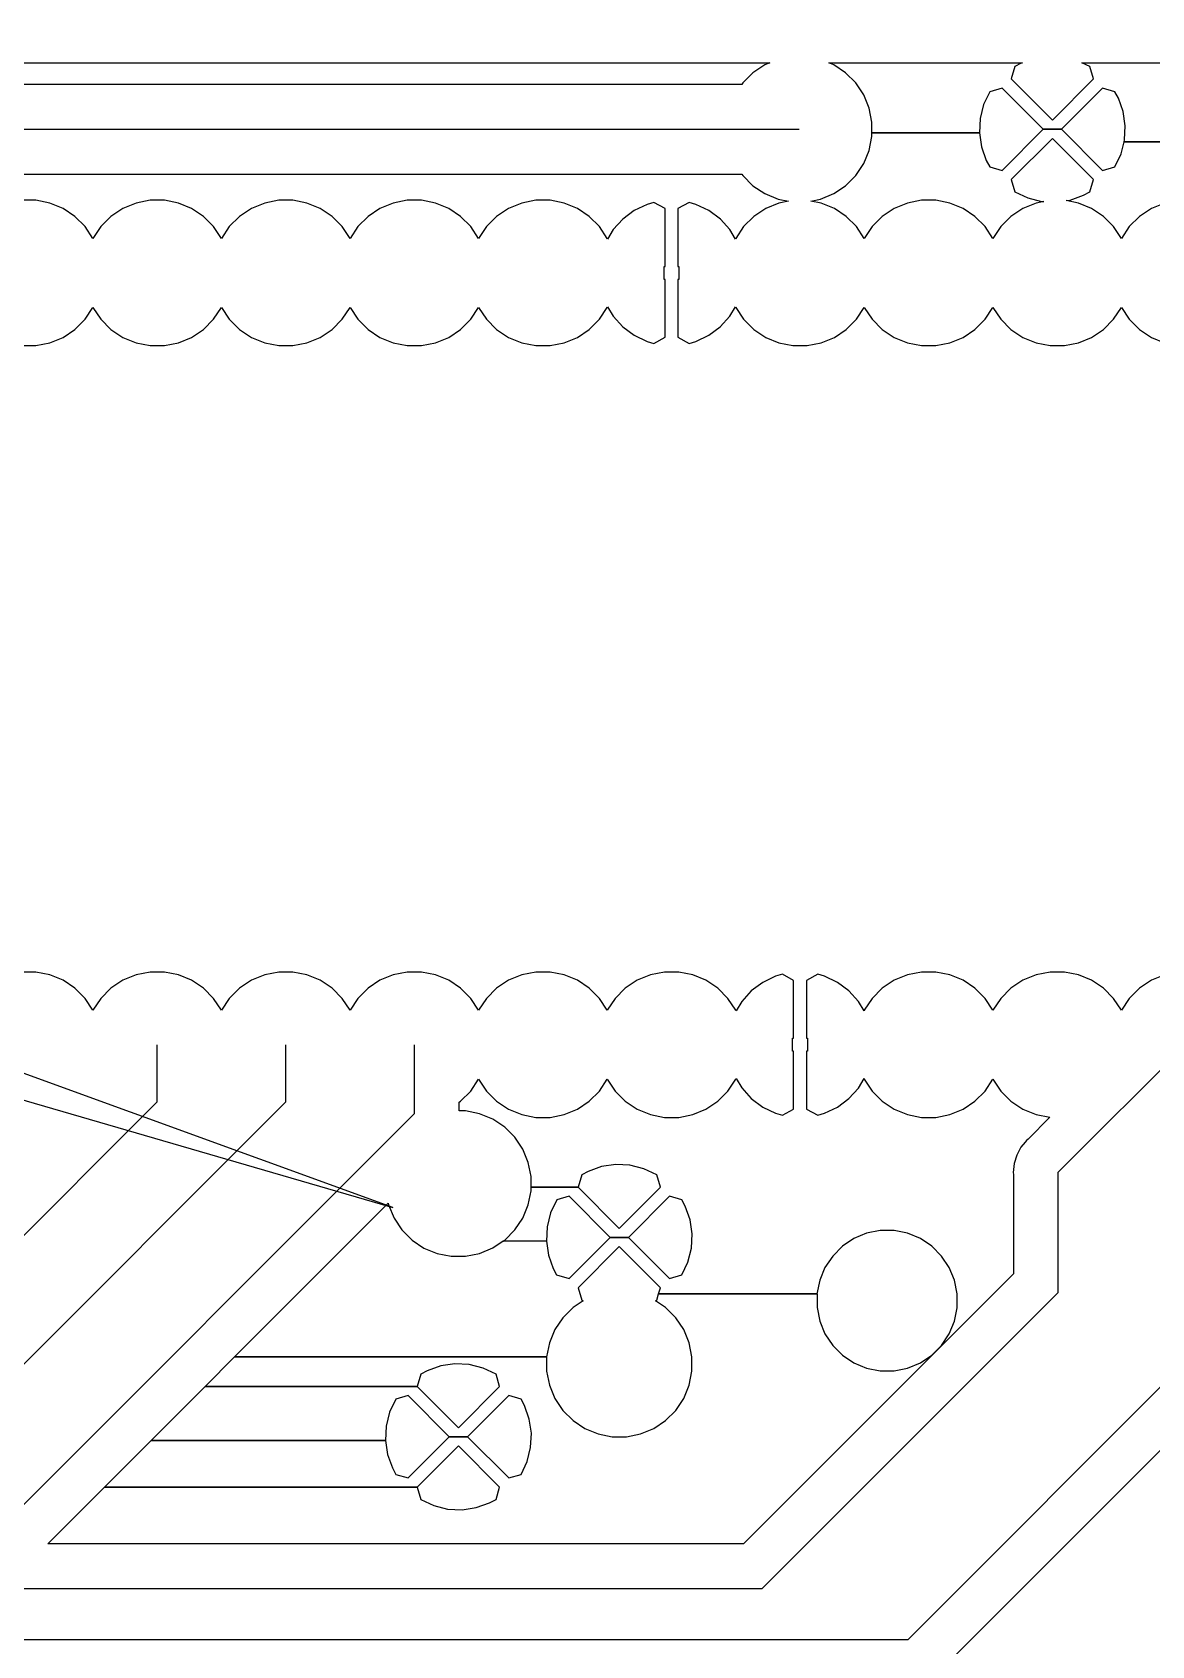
# Model space of a CAD drawing. Extents: x -29462 to 42578, y -23213 to 32194.
# Drawn here: x 37009 to 39466, y -11919 to -8379 of the extents above; entities that cross this region are included whole.
import ezdxf

# ---------------------------------------------------------------- set-up
doc = ezdxf.new("R2010")
doc.units = 0

msp = doc.modelspace()

# ---------------------------------------------------------------- linework, layer by layer
at = {"layer": 'Layer 1'}
for p, q in [((37800.37, -10958.046), (10446.6, -1018.15)), ((8902.19, -2562.65), (37800.37, -10958.046)), ((4253.88, -8446.25), (38628, -8446.25)), ((38617, -8450.73), (38591.0356, -8468.1713)), ((38628, -8446.25), (38617, -8450.73)), ((38768.28012, -8450.7313), (38757.27342, -8446.24397)), ((38757.27342, -8446.24397), (39182.3, -8446.25)), ((38794.24452, -8468.1726), (38768.28012, -8450.7313)), ((39165.9311, -8454.631993), (39157.74666, -8481.725293)), ((39179.76, -8447.181333), (39165.9311, -8454.631993)), ((39182.3, -8446.25), (39179.76, -8447.181333)), ((39312.96872, -8446.250003), (42280.8, -8446.25)), ((39330.46652, -8454.631993), (39312.96872, -8446.250003)), ((39338.65096, -8481.725293), (39330.46652, -8454.631993)), ((38566.48232, -8493.6842), (35580.3, -8493.69)), ((38568.7401, -8490.3822), (38566.48232, -8493.6842)), ((38591.0356, -8468.1713), (38568.7401, -8490.3822)), ((38816.54002, -8490.3835), (38794.24452, -8468.1726)), ((38834.03782, -8516.489), (38816.54002, -8490.3835)), ((39157.74666, -8481.725293), (39248.33996, -8572.064593)), ((39248.33996, -8572.064593), (39338.65096, -8481.725293)), ((38845.89112, -8545.5014), (38834.03782, -8516.489)), ((39110.8957, -8509.63936), (39097.349, -8538.03086)), ((39137.989, -8501.6807), (39110.8957, -8509.63936)), ((39228.3, -8592.02), (39137.989, -8501.6807)), ((39358.36896, -8501.67255), (39268.05796, -8592.01185)), ((39385.46226, -8509.63121), (39358.36896, -8501.67255)), ((39393.08225, -8523.54471), (39385.46226, -8509.63121)), ((39403.52445, -8553.12161), (39393.08225, -8523.54471)), ((38852.1, -8576.32), (38845.89112, -8545.5014)), ((39097.349, -8538.03086), (39089.72901, -8568.48266)), ((39408.32222, -8584.19421), (39403.52445, -8553.12161)), ((35575.2, -8591.82), (38692.6, -8591.82)), ((38852.06238, -8607.73028), (38852.1, -8599.86)), ((38852.1, -8599.86), (38852.1, -8576.32)), ((38852.1, -8599.86), (39088, -8599.86)), ((39088.03568, -8599.86576), (38852.1, -8599.86)), ((39088, -8599.86), (39092.79777, -8630.9326)), ((39089.72901, -8568.48266), (39088.03568, -8599.86576)), ((39137.95326, -8682.35344), (39228.26426, -8592.01414)), ((39228.26426, -8592.01414), (39268.1, -8592.02)), ((39268.05796, -8592.01185), (39228.3, -8592.02)), ((39268.1, -8592.02), (39358.411, -8682.3593)), ((39406.62889, -8615.54911), (39408.32222, -8584.19421)), ((38845.8535, -8638.52068), (38852.06238, -8607.73028)), ((39092.79777, -8630.9326), (39103.23997, -8660.5095)), ((39248.3582, -8611.96366), (39157.7649, -8702.33116)), ((39338.6692, -8702.33116), (39248.3582, -8611.96366)), ((39399.051, -8646.03736), (39405.54211, -8619.98826)), ((39405.5, -8619.98), (39406.62889, -8615.54911)), ((41732.2007, -8619.97993), (39405.5, -8619.98)), ((39405.54211, -8619.98826), (41732.2, -8619.98)), ((38816.5024, -8693.66688), (38834.0002, -8667.53308)), ((38834.0002, -8667.53308), (38845.8535, -8638.52068)), ((39103.23997, -8660.5095), (39110.85996, -8674.423)), ((39385.5043, -8674.42886), (39399.051, -8646.03736)), ((35616.144, -8690.367), (38566.5, -8690.37)), ((38566.5, -8690.37), (38568.75778, -8693.672)), ((38568.75778, -8693.672), (38591.05328, -8715.8829)), ((38794.2069, -8715.87778), (38816.5024, -8693.66688)), ((39110.85996, -8674.423), (39137.95326, -8682.35344)), ((39157.7649, -8702.33116), (39165.94934, -8729.42446)), ((39330.48476, -8729.42446), (39338.6692, -8702.33116)), ((39358.411, -8682.3593), (39385.5043, -8674.42886)), ((38591.05328, -8715.8829), (38617.01768, -8733.3242)), ((38617.01768, -8733.3242), (38646.08658, -8745.3469)), ((38739.1736, -8745.34178), (38768.2425, -8733.31908)), ((38768.2425, -8733.31908), (38794.2069, -8715.87778)), ((39165.94934, -8729.42446), (39194.17154, -8742.85826)), ((39194.17154, -8742.85826), (39224.65154, -8750.50648)), ((39287.02256, -8747.43022), (39316.65586, -8736.87512)), ((39316.65586, -8736.87512), (39330.48476, -8729.42446)), ((37016.8048, -8747.91), (36985.5, -8747.91)), ((37047.567, -8754.03422), (37016.8048, -8747.91)), ((37076.6359, -8766.05692), (37047.567, -8754.03422)), ((37102.6003, -8783.49822), (37076.6359, -8766.05692)), ((37207.8689, -8766.05692), (37181.6223, -8783.49822)), ((37236.9378, -8754.03422), (37207.8689, -8766.05692)), ((37267.7, -8747.91), (37236.9378, -8754.03422)), ((37299.0048, -8747.91), (37267.7, -8747.91)), ((37329.767, -8754.03422), (37299.0048, -8747.91)), ((37358.8359, -8766.05692), (37329.767, -8754.03422)), ((37384.8003, -8783.49822), (37358.8359, -8766.05692)), ((37490.0689, -8766.05692), (37463.8223, -8783.49822)), ((37519.1378, -8754.03422), (37490.0689, -8766.05692)), ((37549.9, -8747.91), (37519.1378, -8754.03422)), ((37581.2048, -8747.91), (37549.9, -8747.91)), ((37611.967, -8754.03422), (37581.2048, -8747.91)), ((37641.0359, -8766.05692), (37611.967, -8754.03422)), ((37667.0003, -8783.49822), (37641.0359, -8766.05692)), ((37772.2689, -8766.05692), (37746.0223, -8783.49822)), ((37801.3378, -8754.03422), (37772.2689, -8766.05692)), ((37832.1, -8747.91), (37801.3378, -8754.03422)), ((37863.5048, -8747.91), (37832.1, -8747.91)), ((37894.267, -8754.03422), (37863.5048, -8747.91)), ((37923.3359, -8766.05692), (37894.267, -8754.03422)), ((37949.3003, -8783.49822), (37923.3359, -8766.05692)), ((38054.5689, -8766.05692), (38028.3223, -8783.49822)), ((38083.6378, -8754.03422), (38054.5689, -8766.05692)), ((38114.4, -8747.91), (38083.6378, -8754.03422)), ((38145.693456, -8747.9155), (38114.4, -8747.91)), ((38176.455656, -8754.03972), (38145.693456, -8747.9155)), ((38205.524556, -8766.06242), (38176.455656, -8754.03972)), ((38231.488956, -8783.50372), (38205.524556, -8766.06242)), ((38330.2667, -8770.57795), (38305.1489, -8789.17635)), ((38358.4889, -8757.22885), (38330.2667, -8770.57795)), ((38373.4467, -8752.7133), (38358.4889, -8757.22885)), ((38398, -8766.26), (38373.4467, -8752.7133)), ((38398, -8893.26), (38398, -8766.26)), ((38426.235836, -8766.25962), (38426.2, -8893.26)), ((38451.071336, -8752.71292), (38426.235836, -8766.25962)), ((38465.746836, -8757.22847), (38451.071336, -8752.71292)), ((38494.251236, -8770.57757), (38465.746836, -8757.22847)), ((38519.369036, -8789.17597), (38494.251236, -8770.57757)), ((38618.99328, -8766.06204), (38592.74668, -8783.50334)), ((38648.06218, -8754.03934), (38618.99328, -8766.06204)), ((38646.08658, -8745.3469), (38668.94658, -8749.86245)), ((38668.94658, -8749.86245), (38648.06218, -8754.03934)), ((38718.007, -8749.51867), (38739.1736, -8745.34178)), ((38740.867, -8754.03422), (38718.007, -8749.51867)), ((38769.9359, -8766.05692), (38740.867, -8754.03422)), ((38795.9003, -8783.49822), (38769.9359, -8766.05692)), ((38901.1689, -8766.05692), (38874.9223, -8783.49822)), ((38930.2378, -8754.03422), (38901.1689, -8766.05692)), ((38961, -8747.91), (38930.2378, -8754.03422)), ((38992.38299, -8747.910035), (38961, -8747.91)), ((39023.14519, -8754.034255), (38992.38299, -8747.910035)), ((39052.21409, -8766.056955), (39023.14519, -8754.034255)), ((39078.17849, -8783.498255), (39052.21409, -8766.056955)), ((39183.44709, -8766.056955), (39157.20049, -8783.498255)), ((39212.51599, -8754.034255), (39183.44709, -8766.056955)), ((39229.16709, -8750.704035), (39212.51599, -8754.034255)), ((39224.65154, -8750.50648), (39229.16709, -8750.704035)), ((39278.5559, -8748.70022), (39287.02256, -8747.43022)), ((39305.367, -8754.03422), (39278.5559, -8748.70022)), ((39334.4359, -8766.05692), (39305.367, -8754.03422)), ((39360.4003, -8783.49822), (39334.4359, -8766.05692)), ((39465.6689, -8766.05692), (39439.4223, -8783.49822)), ((39494.7378, -8754.03422), (39465.6689, -8766.05692)), ((37124.8958, -8805.70912), (37102.6003, -8783.49822)), ((37142.1113, -8831.56062), (37124.8958, -8805.70912)), ((37159.3268, -8805.70912), (37142.1113, -8831.56062)), ((37181.6223, -8783.49822), (37159.3268, -8805.70912)), ((37407.0958, -8805.70912), (37384.8003, -8783.49822)), ((37424.3113, -8831.56062), (37407.0958, -8805.70912)), ((37441.5268, -8805.70912), (37424.3113, -8831.56062)), ((37463.8223, -8783.49822), (37441.5268, -8805.70912)), ((37689.2958, -8805.70912), (37667.0003, -8783.49822)), ((37706.5113, -8831.56062), (37689.2958, -8805.70912)), ((37723.7268, -8805.70912), (37706.5113, -8831.56062)), ((37746.0223, -8783.49822), (37723.7268, -8805.70912)), ((37971.5958, -8805.70912), (37949.3003, -8783.49822)), ((37988.8113, -8831.56062), (37971.5958, -8805.70912)), ((38006.0268, -8805.70912), (37988.8113, -8831.56062)), ((38028.3223, -8783.49822), (38006.0268, -8805.70912)), ((38253.784456, -8805.71462), (38231.488956, -8783.50372)), ((38271.282256, -8831.82012), (38253.784456, -8805.71462)), ((38284.2645, -8812.34675), (38271.8467, -8833.00545)), ((38305.1489, -8789.17635), (38284.2645, -8812.34675)), ((38540.253436, -8812.34637), (38519.369036, -8789.17597)), ((38552.671236, -8833.00507), (38540.253436, -8812.34637)), ((38570.45118, -8805.71424), (38553.23568, -8831.81974)), ((38592.74668, -8783.50334), (38570.45118, -8805.71424)), ((38818.1958, -8805.70912), (38795.9003, -8783.49822)), ((38835.4113, -8831.56062), (38818.1958, -8805.70912)), ((38852.6268, -8805.70912), (38835.4113, -8831.56062)), ((38874.9223, -8783.49822), (38852.6268, -8805.70912)), ((39100.47399, -8805.709155), (39078.17849, -8783.498255)), ((39117.68949, -8831.560655), (39100.47399, -8805.709155)), ((39134.90499, -8805.709155), (39117.68949, -8831.560655)), ((39157.20049, -8783.498255), (39134.90499, -8805.709155)), ((39382.6958, -8805.70912), (39360.4003, -8783.49822)), ((39399.9113, -8831.56062), (39382.6958, -8805.70912)), ((39417.1268, -8805.70912), (39399.9113, -8831.56062)), ((39439.4223, -8783.49822), (39417.1268, -8805.70912)), ((38271.8467, -8833.00545), (38271.282256, -8831.82012)), ((38553.23568, -8831.81974), (38552.671236, -8833.00507)), ((38395.7, -8921.48), (38395.7, -8893.26)), ((38395.7, -8893.26), (38398, -8893.26)), ((38426.2, -8893.26), (38428.5, -8893.26)), ((38428.5, -8893.26), (38428.5, -8921.48)), ((38398, -8921.48), (38395.7, -8921.48)), ((38398.006544, -9048.4555), (38398, -8921.48)), ((38428.5, -8921.48), (38426.2, -8921.48)), ((38426.2, -8921.48), (38426.2, -9048.45)), ((37124.891, -9009.00088), (37142.1065, -8983.17758)), ((37142.1065, -8983.17758), (37159.322, -9009.00088)), ((37407.091, -9009.00088), (37424.3065, -8983.17758)), ((37424.3065, -8983.17758), (37441.522, -9009.00088)), ((37689.291, -9009.00088), (37706.5065, -8983.17758)), ((37706.5065, -8983.17758), (37723.722, -9009.00088)), ((37971.591, -9009.00088), (37988.8065, -8983.17758)), ((37988.8065, -8983.17758), (38006.022, -9009.00088)), ((38253.791, -9009.00088), (38271.2888, -8982.89538)), ((38271.2888, -8982.89538), (38271.853244, -8981.71005)), ((38271.853244, -8981.71005), (38284.271044, -9002.36875)), ((38540.2176, -9002.36325), (38552.6354, -8981.70455)), ((38552.6354, -8981.70455), (38553.199844, -8982.88988)), ((38553.199844, -8982.88988), (38570.415344, -9008.99538)), ((38818.191, -9009.00088), (38835.4065, -8983.17758)), ((38835.4065, -8983.17758), (38852.622, -9009.00088)), ((39100.491, -9009.00088), (39117.7065, -8983.17758)), ((39117.7065, -8983.17758), (39134.922, -9009.00088)), ((39382.691, -9009.00088), (39399.9065, -8983.17758)), ((39399.9065, -8983.17758), (39417.122, -9009.00088)), ((37102.5955, -9031.21178), (37124.891, -9009.00088)), ((37159.322, -9009.00088), (37181.6175, -9031.21178)), ((37384.7955, -9031.21178), (37407.091, -9009.00088)), ((37441.522, -9009.00088), (37463.8175, -9031.21178)), ((37666.9955, -9031.21178), (37689.291, -9009.00088)), ((37723.722, -9009.00088), (37746.0175, -9031.21178)), ((37949.2955, -9031.21178), (37971.591, -9009.00088)), ((38006.022, -9009.00088), (38028.3175, -9031.21178)), ((38231.4955, -9031.21178), (38253.791, -9009.00088)), ((38284.271044, -9002.36875), (38305.155444, -9025.53915)), ((38305.155444, -9025.53915), (38330.273244, -9044.13755)), ((38494.2154, -9044.13205), (38519.3332, -9025.53365)), ((38519.3332, -9025.53365), (38540.2176, -9002.36325)), ((38570.415344, -9008.99538), (38592.710844, -9031.20628)), ((38795.8955, -9031.21178), (38818.191, -9009.00088)), ((38852.622, -9009.00088), (38874.9175, -9031.21178)), ((39078.1955, -9031.21178), (39100.491, -9009.00088)), ((39134.922, -9009.00088), (39157.2175, -9031.21178)), ((39360.3955, -9031.21178), (39382.691, -9009.00088)), ((39417.122, -9009.00088), (39439.4175, -9031.21178)), ((37016.8, -9066.8), (37047.5622, -9060.67578)), ((37047.5622, -9060.67578), (37076.6311, -9048.65308)), ((37076.6311, -9048.65308), (37102.5955, -9031.21178)), ((37181.6175, -9031.21178), (37207.8641, -9048.65308)), ((37207.8641, -9048.65308), (37236.933, -9060.67578)), ((37236.933, -9060.67578), (37267.6952, -9066.8)), ((37299, -9066.8), (37329.7622, -9060.67578)), ((37329.7622, -9060.67578), (37358.8311, -9048.65308)), ((37358.8311, -9048.65308), (37384.7955, -9031.21178)), ((37463.8175, -9031.21178), (37490.0641, -9048.65308)), ((37490.0641, -9048.65308), (37519.133, -9060.67578)), ((37519.133, -9060.67578), (37549.8952, -9066.8)), ((37581.2, -9066.8), (37611.9622, -9060.67578)), ((37611.9622, -9060.67578), (37641.0311, -9048.65308)), ((37641.0311, -9048.65308), (37666.9955, -9031.21178)), ((37746.0175, -9031.21178), (37772.2641, -9048.65308)), ((37772.2641, -9048.65308), (37801.333, -9060.67578)), ((37801.333, -9060.67578), (37832.0952, -9066.8)), ((37863.5, -9066.8), (37894.2622, -9060.67578)), ((37894.2622, -9060.67578), (37923.3311, -9048.65308)), ((37923.3311, -9048.65308), (37949.2955, -9031.21178)), ((38028.3175, -9031.21178), (38054.5641, -9048.65308)), ((38054.5641, -9048.65308), (38083.633, -9060.67578)), ((38083.633, -9060.67578), (38114.3952, -9066.8)), ((38145.7, -9066.8), (38176.4622, -9060.67578)), ((38176.4622, -9060.67578), (38205.5311, -9048.65308)), ((38205.5311, -9048.65308), (38231.4955, -9031.21178)), ((38330.273244, -9044.13755), (38358.495444, -9057.48665)), ((38358.495444, -9057.48665), (38373.453244, -9062.0022)), ((38373.453244, -9062.0022), (38398.006544, -9048.4555)), ((38426.2, -9048.45), (38451.0355, -9061.9967)), ((38451.0355, -9061.9967), (38465.711, -9057.48115)), ((38465.711, -9057.48115), (38494.2154, -9044.13205)), ((38592.710844, -9031.20628), (38618.957444, -9048.64758)), ((38618.957444, -9048.64758), (38648.026344, -9060.67028)), ((38648.026344, -9060.67028), (38678.788544, -9066.7945)), ((38710.1, -9066.8), (38740.8622, -9060.67578)), ((38740.8622, -9060.67578), (38769.9311, -9048.65308)), ((38769.9311, -9048.65308), (38795.8955, -9031.21178)), ((38874.9175, -9031.21178), (38901.1641, -9048.65308)), ((38901.1641, -9048.65308), (38930.233, -9060.67578)), ((38930.233, -9060.67578), (38960.9952, -9066.8)), ((38992.4, -9066.8), (39023.1622, -9060.67578)), ((39023.1622, -9060.67578), (39052.2311, -9048.65308)), ((39052.2311, -9048.65308), (39078.1955, -9031.21178)), ((39157.2175, -9031.21178), (39183.4641, -9048.65308)), ((39183.4641, -9048.65308), (39212.533, -9060.67578)), ((39212.533, -9060.67578), (39243.2952, -9066.8)), ((39274.6, -9066.8), (39305.3622, -9060.67578)), ((39305.3622, -9060.67578), (39334.4311, -9048.65308)), ((39334.4311, -9048.65308), (39360.3955, -9031.21178)), ((39439.4175, -9031.21178), (39465.6641, -9048.65308)), ((39465.6641, -9048.65308), (39494.733, -9060.67578)), ((36985.48111, -9066.831999), (37016.8, -9066.8)), ((37267.6952, -9066.8), (37299, -9066.8)), ((37549.8952, -9066.8), (37581.2, -9066.8)), ((37832.0952, -9066.8), (37863.5, -9066.8)), ((38114.3952, -9066.8), (38145.7, -9066.8)), ((38678.788544, -9066.7945), (38710.1, -9066.8)), ((38960.9952, -9066.8), (38992.4, -9066.8)), ((39243.2952, -9066.8), (39274.6, -9066.8)), ((37016.8048, -10441.2), (36985.5, -10441.2)), ((37047.567, -10447.32422), (37016.8048, -10441.2)), ((37267.7, -10441.2), (37236.9378, -10447.32422)), ((37299.0048, -10441.2), (37267.7, -10441.2)), ((37329.767, -10447.32422), (37299.0048, -10441.2)), ((37549.9, -10441.2), (37519.1378, -10447.32422)), ((37581.2048, -10441.2), (37549.9, -10441.2)), ((37611.967, -10447.32422), (37581.2048, -10441.2)), ((37832.1, -10441.2), (37801.3378, -10447.32422)), ((37863.5048, -10441.2), (37832.1, -10441.2)), ((37894.267, -10447.32422), (37863.5048, -10441.2)), ((38114.4, -10441.2), (38083.6378, -10447.32422)), ((38145.7048, -10441.2), (38114.4, -10441.2)), ((38176.467, -10447.32422), (38145.7048, -10441.2)), ((38396.6, -10441.2), (38365.8378, -10447.32422)), ((38427.893456, -10441.2555), (38396.6, -10441.2)), ((38458.655656, -10447.37972), (38427.893456, -10441.2555)), ((38961, -10441.2), (38930.2378, -10447.32422)), ((38992.4048, -10441.2), (38961, -10441.2)), ((39023.167, -10447.32422), (38992.4048, -10441.2)), ((39243.3, -10441.2), (39212.5378, -10447.32422)), ((39274.6048, -10441.2), (39243.3, -10441.2)), ((39305.367, -10447.32422), (39274.6048, -10441.2)), ((37076.6359, -10459.34692), (37047.567, -10447.32422)), ((37102.6003, -10476.78822), (37076.6359, -10459.34692)), ((37124.8958, -10498.99912), (37102.6003, -10476.78822)), ((37181.6223, -10476.78822), (37159.3268, -10498.99912)), ((37207.8689, -10459.34692), (37181.6223, -10476.78822)), ((37236.9378, -10447.32422), (37207.8689, -10459.34692)), ((37358.8359, -10459.34692), (37329.767, -10447.32422)), ((37384.8003, -10476.78822), (37358.8359, -10459.34692)), ((37407.0958, -10498.99912), (37384.8003, -10476.78822)), ((37463.8223, -10476.78822), (37441.5268, -10498.99912)), ((37490.0689, -10459.34692), (37463.8223, -10476.78822)), ((37519.1378, -10447.32422), (37490.0689, -10459.34692)), ((37641.0359, -10459.34692), (37611.967, -10447.32422)), ((37667.0003, -10476.78822), (37641.0359, -10459.34692)), ((37689.2958, -10498.99912), (37667.0003, -10476.78822)), ((37746.0223, -10476.78822), (37723.7268, -10498.99912)), ((37772.2689, -10459.34692), (37746.0223, -10476.78822)), ((37801.3378, -10447.32422), (37772.2689, -10459.34692)), ((37923.3359, -10459.34692), (37894.267, -10447.32422)), ((37949.3003, -10476.78822), (37923.3359, -10459.34692)), ((37971.5958, -10498.99912), (37949.3003, -10476.78822)), ((38028.3223, -10476.78822), (38006.0268, -10498.99912)), ((38054.5689, -10459.34692), (38028.3223, -10476.78822)), ((38083.6378, -10447.32422), (38054.5689, -10459.34692)), ((38205.5359, -10459.34692), (38176.467, -10447.32422)), ((38231.5003, -10476.78822), (38205.5359, -10459.34692)), ((38253.7958, -10498.99912), (38231.5003, -10476.78822)), ((38310.5223, -10476.78822), (38288.2268, -10498.99912)), ((38336.7689, -10459.34692), (38310.5223, -10476.78822)), ((38365.8378, -10447.32422), (38336.7689, -10459.34692)), ((38487.724556, -10459.40242), (38458.655656, -10447.37972)), ((38513.688956, -10476.84372), (38487.724556, -10459.40242)), ((38535.984456, -10499.05462), (38513.688956, -10476.84372)), ((38612.4667, -10463.91795), (38587.3489, -10482.51635)), ((38640.6889, -10450.56885), (38612.4667, -10463.91795)), ((38655.6467, -10446.0533), (38640.6889, -10450.56885)), ((38680.2, -10459.6), (38655.6467, -10446.0533)), ((38680.2, -10586.6), (38680.2, -10459.6)), ((38708.411456, -10459.5445), (38708.4, -10586.6)), ((38733.246956, -10445.9978), (38708.411456, -10459.5445)), ((38747.922456, -10450.51335), (38733.246956, -10445.9978)), ((38776.426856, -10463.86245), (38747.922456, -10450.51335)), ((38801.544656, -10482.46085), (38776.426856, -10463.86245)), ((38874.9223, -10476.78822), (38852.6268, -10498.99912)), ((38901.1689, -10459.34692), (38874.9223, -10476.78822)), ((38930.2378, -10447.32422), (38901.1689, -10459.34692)), ((39052.2359, -10459.34692), (39023.167, -10447.32422)), ((39078.2003, -10476.78822), (39052.2359, -10459.34692)), ((39100.4958, -10498.99912), (39078.2003, -10476.78822)), ((39157.2223, -10476.78822), (39134.9268, -10498.99912)), ((39183.4689, -10459.34692), (39157.2223, -10476.78822)), ((39212.5378, -10447.32422), (39183.4689, -10459.34692)), ((39334.4359, -10459.34692), (39305.367, -10447.32422)), ((39360.4003, -10476.78822), (39334.4359, -10459.34692)), ((39382.6958, -10498.99912), (39360.4003, -10476.78822)), ((39439.4223, -10476.78822), (39417.1268, -10498.99912)), ((39465.6689, -10459.34692), (39439.4223, -10476.78822)), ((39494.7378, -10447.32422), (39465.6689, -10459.34692)), ((37142.1113, -10524.85062), (37124.8958, -10498.99912)), ((37159.3268, -10498.99912), (37142.1113, -10524.85062)), ((37424.3113, -10524.85062), (37407.0958, -10498.99912)), ((37441.5268, -10498.99912), (37424.3113, -10524.85062)), ((37706.5113, -10524.85062), (37689.2958, -10498.99912)), ((37723.7268, -10498.99912), (37706.5113, -10524.85062)), ((37988.8113, -10524.85062), (37971.5958, -10498.99912)), ((38006.0268, -10498.99912), (37988.8113, -10524.85062)), ((38271.0113, -10524.85062), (38253.7958, -10498.99912)), ((38288.2268, -10498.99912), (38271.0113, -10524.85062)), ((38553.482256, -10525.16012), (38535.984456, -10499.05462)), ((38566.4645, -10505.68675), (38554.0467, -10526.34545)), ((38587.3489, -10482.51635), (38566.4645, -10505.68675)), ((38822.429056, -10505.63125), (38801.544656, -10482.46085)), ((38834.846856, -10526.28995), (38822.429056, -10505.63125)), ((38852.6268, -10498.99912), (38835.4113, -10525.10462)), ((39117.7113, -10524.85062), (39100.4958, -10498.99912)), ((39134.9268, -10498.99912), (39117.7113, -10524.85062)), ((39399.9113, -10524.85062), (39382.6958, -10498.99912)), ((39417.1268, -10498.99912), (39399.9113, -10524.85062)), ((38554.0467, -10526.34545), (38553.482256, -10525.16012)), ((38835.4113, -10525.10462), (38834.846856, -10526.28995)), ((37283.2, -10726.3), (37283.2, -10600.7)), ((37565.4, -10726.3), (37565.4, -10600.7)), ((37847.7, -10751.9), (37847.7, -10600.7)), ((38678, -10614.8), (38678, -10586.6)), ((38678, -10586.6), (38680.2, -10586.6)), ((38680.2, -10614.8), (38678, -10614.8)), ((38680.206544, -10741.7555), (38680.2, -10614.8)), ((38708.4, -10586.6), (38710.7, -10586.6)), ((38710.7, -10614.8), (38708.4, -10614.8)), ((38708.4, -10614.8), (38708.4, -10741.8)), ((38710.7, -10586.6), (38710.7, -10614.8)), ((39261, -10880.6), (39540.964, -10600.636)), ((37971.59994, -10702.28777), (37988.81544, -10676.46447)), ((37988.81544, -10676.46447), (38006.03094, -10702.28777)), ((38253.791, -10702.30088), (38271.0065, -10676.47758)), ((38271.0065, -10676.47758), (38288.222, -10702.30088)), ((38535.991, -10702.30088), (38553.4888, -10676.19538)), ((38553.4888, -10676.19538), (38554.053244, -10675.01005)), ((38554.053244, -10675.01005), (38566.471044, -10695.66875)), ((38822.4176, -10695.71325), (38834.8354, -10675.05455)), ((38834.8354, -10675.05455), (38835.399844, -10676.23988)), ((38835.399844, -10676.23988), (38852.615344, -10702.34538)), ((39100.491, -10702.30088), (39117.7065, -10676.47758)), ((39117.7065, -10676.47758), (39134.922, -10702.30088)), ((36548.6, -11460.9), (37283.224, -10726.276)), ((36719.6, -11571.8), (37565.419, -10726.263)), ((37946.2, -10726.7), (37949.30444, -10724.49867)), ((37946.2, -10746), (37946.2, -10726.7)), ((37949.30444, -10724.49867), (37971.59994, -10702.28777)), ((38006.03094, -10702.28777), (38028.32644, -10724.49867)), ((38028.32644, -10724.49867), (38054.57304, -10741.93997)), ((38205.5311, -10741.95308), (38231.4955, -10724.51178)), ((38231.4955, -10724.51178), (38253.791, -10702.30088)), ((38288.222, -10702.30088), (38310.5175, -10724.51178)), ((38310.5175, -10724.51178), (38336.7641, -10741.95308)), ((38487.7311, -10741.95308), (38513.6955, -10724.51178)), ((38513.6955, -10724.51178), (38535.991, -10702.30088)), ((38566.471044, -10695.66875), (38587.355444, -10718.83915)), ((38587.355444, -10718.83915), (38612.473244, -10737.43755)), ((38776.4154, -10737.48205), (38801.5332, -10718.88365)), ((38801.5332, -10718.88365), (38822.4176, -10695.71325)), ((38852.615344, -10702.34538), (38874.910844, -10724.55628)), ((38874.910844, -10724.55628), (38901.157444, -10741.99758)), ((39052.2311, -10741.95308), (39078.1955, -10724.51178)), ((39078.1955, -10724.51178), (39100.491, -10702.30088)), ((39134.922, -10702.30088), (39157.2175, -10724.51178)), ((39157.2175, -10724.51178), (39183.4641, -10741.95308)), ((36916.6, -11683), (37847.65, -10751.95)), ((37959.96702, -10745.96428), (37946.2, -10746)), ((37991.01142, -10752.0885), (37959.96702, -10745.96428)), ((38019.79802, -10764.1112), (37991.01142, -10752.0885)), ((38054.57304, -10741.93997), (38083.64194, -10753.96267)), ((38083.64194, -10753.96267), (38114.40414, -10760.08689)), ((38114.40414, -10760.08689), (38145.7, -10760.1)), ((38145.7, -10760.1), (38176.4622, -10753.97578)), ((38176.4622, -10753.97578), (38205.5311, -10741.95308)), ((38336.7641, -10741.95308), (38365.833, -10753.97578)), ((38365.833, -10753.97578), (38396.5952, -10760.1)), ((38396.5952, -10760.1), (38427.9, -10760.1)), ((38427.9, -10760.1), (38458.6622, -10753.97578)), ((38458.6622, -10753.97578), (38487.7311, -10741.95308)), ((38612.473244, -10737.43755), (38640.695444, -10750.78665)), ((38640.695444, -10750.78665), (38655.653244, -10755.3022)), ((38655.653244, -10755.3022), (38680.206544, -10741.7555)), ((38708.4, -10741.8), (38733.2355, -10755.3467)), ((38733.2355, -10755.3467), (38747.911, -10750.83115)), ((38747.911, -10750.83115), (38776.4154, -10737.48205)), ((38901.157444, -10741.99758), (38930.226344, -10754.02028)), ((38930.226344, -10754.02028), (38960.988544, -10760.1445)), ((38960.988544, -10760.1445), (38992.4, -10760.1)), ((38992.4, -10760.1), (39023.1622, -10753.97578)), ((39023.1622, -10753.97578), (39052.2311, -10741.95308)), ((39183.4641, -10741.95308), (39212.533, -10753.97578)), ((39242.7308, -10760.01533), (39195.0353, -10807.71083)), ((39212.533, -10753.97578), (39242.7308, -10760.01533)), ((38046.04462, -10781.5525), (38019.79802, -10764.1112)), ((38068.34012, -10803.7634), (38046.04462, -10781.5525)), ((38085.55562, -10829.8972), (38068.34012, -10803.7634)), ((38097.69112, -10858.9096), (38085.55562, -10829.8972)), ((39178.88667, -10825.8324), (39169.85557, -10842.9068)), ((39188.2, -10814.6), (39178.88667, -10825.8324)), ((39188.26197, -10814.5406), (39188.2, -10814.6)), ((39191.36641, -10810.78705), (39188.26197, -10814.5406)), ((39195.0353, -10807.71083), (39191.36641, -10810.78705)), ((38103.9, -10889.7), (38097.69112, -10858.9096)), ((38258.56438, -10868.1727), (38228.93108, -10878.756)), ((38289.60878, -10863.57248), (38258.56438, -10868.1727)), ((38320.93538, -10865.09648), (38289.60878, -10863.57248)), ((38351.41538, -10872.7447), (38320.93538, -10865.09648)), ((39164.21113, -10861.4488), (39162.23558, -10880.7246)), ((39169.85557, -10842.9068), (39164.21113, -10861.4488)), ((38103.9, -10913.3), (38103.9, -10889.7)), ((38215.10218, -10886.17844), (38207.19996, -10913.29994)), ((38228.93108, -10878.756), (38215.10218, -10886.17844)), ((38379.91978, -10886.1785), (38351.41538, -10872.7447)), ((38387.822, -10913.3), (38379.91978, -10886.1785)), ((39162.23558, -10880.7246), (39162.800024, -10885.5506)), ((39162.800024, -10885.5506), (39162.8, -11103.6)), ((39261, -11144.2), (39261, -10880.6)), ((38097.75094, -10951.92631), (38103.95982, -10921.10771)), ((38207.19996, -10913.29994), (38103.9, -10913.3)), ((38103.95982, -10921.10771), (38103.9, -10913.3)), ((38103.9, -10913.3), (38207.2, -10913.3)), ((38187.189, -10933.2607), (38160.0957, -10941.19114)), ((38277.5, -11023.6), (38187.189, -10933.2607)), ((38207.2, -10913.3), (38297.511, -11003.6393)), ((38297.511, -11003.6393), (38387.822, -10913.3)), ((38407.91101, -10933.2608), (38317.60001, -11023.6001)), ((38435.00431, -10941.19124), (38407.91101, -10933.2608)), ((37453.1, -11285.7), (37790.355, -10948.529)), ((37790.355, -10948.529), (37791.201666, -10951.97211)), ((37791.201666, -10951.97211), (37803.054966, -10980.98451)), ((38085.61544, -10980.93871), (38097.75094, -10951.92631)), ((38146.8313, -10969.58264), (38138.92908, -11000.06264)), ((38160.0957, -10941.19114), (38146.8313, -10969.58264)), ((38442.34208, -10955.10474), (38435.00431, -10941.19124)), ((38453.06648, -10984.68164), (38442.34208, -10955.10474)), ((37803.054966, -10980.98451), (37820.552766, -11007.09001)), ((37820.552766, -11007.09001), (37842.848266, -11029.30091)), ((38046.10444, -11029.25511), (38068.39994, -11007.04421)), ((38068.39994, -11007.04421), (38085.61544, -10980.93871)), ((38138.92908, -11000.06264), (38137.51797, -11031.41754)), ((38457.58203, -11015.75424), (38453.06648, -10984.68164)), ((38870.4, -11008.6), (38840.4845, -11014.52666)), ((38900.64674, -11008.55974), (38870.4, -11008.6)), ((38930.56224, -11014.4864), (38900.64674, -11008.55974)), ((37842.848266, -11029.30091), (37868.812666, -11046.74221)), ((38019.831, -11046.65308), (38042.9732, -11031.35668)), ((38042.9732, -11031.35668), (38137.5, -11031.4)), ((38043, -11031.4), (38046.10444, -11029.25511)), ((38137.51797, -11031.41754), (38043, -11031.4)), ((38137.5, -11031.4), (38142.01555, -11062.4726)), ((38187.17102, -11113.92166), (38277.48202, -11023.58236)), ((38297.54011, -11043.5269), (38207.22911, -11133.8662)), ((38277.48202, -11023.58236), (38317.6, -11023.6)), ((38317.60001, -11023.6001), (38277.5, -11023.6)), ((38387.85111, -11133.8662), (38297.54011, -11043.5269)), ((38317.6, -11023.6), (38407.911, -11113.9393)), ((38456.17092, -11047.13734), (38457.58203, -11015.75424)), ((38787.4267, -11042.97466), (38765.9778, -11064.39526)), ((38812.5445, -11026.12596), (38787.4267, -11042.97466)), ((38840.4845, -11014.52666), (38812.5445, -11026.12596)), ((38958.50224, -11026.0857), (38930.56224, -11014.4864)), ((38931.4, -11905.4), (39823.222, -11013.578)), ((38983.62004, -11042.9344), (38958.50224, -11026.0857)), ((39005.06894, -11064.355), (38983.62004, -11042.9344)), ((37868.812666, -11046.74221), (37897.881566, -11058.76491)), ((37897.881566, -11058.76491), (37928.643766, -11064.88913)), ((37928.643766, -11064.88913), (37960, -11064.8)), ((37960, -11064.8), (37991.0444, -11058.67578)), ((37991.0444, -11058.67578), (38019.831, -11046.65308)), ((38142.01555, -11062.4726), (38152.73995, -11092.0495)), ((38435.0043, -11105.98064), (38448.2687, -11077.58914)), ((38448.2687, -11077.58914), (38456.17092, -11047.13734)), ((38765.9778, -11064.39526), (38749.0445, -11089.59766)), ((39022.00224, -11089.5574), (39005.06894, -11064.355)), ((38152.73995, -11092.0495), (38160.07772, -11105.963)), ((38160.07772, -11105.963), (38187.17102, -11113.92166)), ((38407.911, -11113.9393), (38435.0043, -11105.98064)), ((39162.8, -11103.6), (38570.416, -11696.012)), ((38749.0445, -11089.59766), (38737.4734, -11117.62226)), ((39014.9, -11960.9), (39877.653, -11098.345)), ((39033.57334, -11117.582), (39022.00224, -11089.5574)), ((38207.22911, -11133.8662), (38215.13133, -11160.9877)), ((38379.95346, -11161.04263), (38383.90457, -11147.35483)), ((38383.9, -11147.3), (38387.85111, -11133.8662)), ((38731.54674, -11147.34026), (38383.9, -11147.3)), ((38383.90457, -11147.35483), (38731.6, -11147.3)), ((38611.1, -11794.2), (39261.057, -11144.243)), ((38737.4734, -11117.62226), (38731.54674, -11147.34026)), ((38731.6, -11147.3), (38731.6, -11177.6)), ((39039.5, -11147.3), (39033.57334, -11117.582)), ((39039.45326, -11177.65974), (39039.5, -11147.3)), ((38195.94027, -11177.49768), (38173.64477, -11199.70858)), ((38218.23577, -11162.48348), (38195.94027, -11177.49768)), ((38215.13133, -11160.9877), (38218.23577, -11162.48348)), ((38376.84902, -11162.6513), (38379.95346, -11161.04263)), ((38399.14452, -11177.5526), (38376.84902, -11162.6513)), ((38421.44002, -11199.7635), (38399.14452, -11177.5526)), ((38731.6, -11177.6), (38737.52666, -11207.3462)), ((39033.5266, -11207.40594), (39039.45326, -11177.65974)), ((38173.64477, -11199.70858), (38156.14697, -11225.81408)), ((38438.93782, -11225.869), (38421.44002, -11199.7635)), ((38737.52666, -11207.3462), (38749.09776, -11235.3426)), ((39021.9555, -11235.40234), (39033.5266, -11207.40594)), ((38144.29367, -11254.82648), (38138.08479, -11285.64508)), ((38156.14697, -11225.81408), (38144.29367, -11254.82648)), ((38450.79112, -11254.8814), (38438.93782, -11225.869)), ((38457, -11285.7), (38450.79112, -11254.8814)), ((38749.09776, -11235.3426), (38766.03106, -11260.545)), ((39005.0222, -11260.60474), (39021.9555, -11235.40234)), ((37388.2, -11350.7), (37453.1111, -11285.6761)), ((38138.08479, -11285.64508), (37453.1, -11285.7)), ((37453.1111, -11285.6761), (38138.1, -11285.7)), ((38138.1, -11285.7), (38138.1, -11317.1)), ((38456.95098, -11317.06428), (38457, -11285.7)), ((38766.03106, -11260.545), (38787.47996, -11281.9656)), ((38787.47996, -11281.9656), (38812.59776, -11298.8143)), ((38958.4555, -11298.87404), (38983.5733, -11282.02534)), ((38983.5733, -11282.02534), (39005.0222, -11260.60474)), ((37862.10218, -11323.57844), (37854.19996, -11350.69994)), ((37875.93108, -11316.156), (37862.10218, -11323.57844)), ((37905.56438, -11305.5727), (37875.93108, -11316.156)), ((37936.60878, -11300.97248), (37905.56438, -11305.5727)), ((37967.93538, -11302.49648), (37936.60878, -11300.97248)), ((37998.41538, -11310.1447), (37967.93538, -11302.49648)), ((38026.91978, -11323.5785), (37998.41538, -11310.1447)), ((38034.822, -11350.7), (38026.91978, -11323.5785)), ((38138.1, -11317.1), (38144.30888, -11347.8904)), ((38450.7421, -11347.85468), (38456.95098, -11317.06428)), ((38812.59776, -11298.8143), (38840.53776, -11310.4136)), ((38840.53776, -11310.4136), (38870.45326, -11316.34026)), ((38870.45326, -11316.34026), (38900.6, -11316.4)), ((38900.6, -11316.4), (38930.5155, -11310.47334)), ((38930.5155, -11310.47334), (38958.4555, -11298.87404)), ((37270, -11468.8), (37388.251, -11350.69)), ((37854.19996, -11350.69994), (37388.2, -11350.7)), ((37388.251, -11350.69), (37854.2, -11350.7)), ((37854.2, -11350.7), (37944.511, -11441.0393)), ((37944.511, -11441.0393), (38034.822, -11350.7)), ((38144.30888, -11347.8904), (38156.16218, -11376.9028)), ((38438.8888, -11376.86708), (38450.7421, -11347.85468)), ((37806.9957, -11378.59114), (37793.449, -11406.98264)), ((37834.089, -11370.6607), (37806.9957, -11378.59114)), ((37924.4, -11461), (37834.089, -11370.6607)), ((38054.811, -11370.6608), (37964.5, -11461.0001)), ((38081.9043, -11378.59124), (38054.811, -11370.6608)), ((38089.24207, -11392.50474), (38081.9043, -11378.59124)), ((38099.96647, -11422.08164), (38089.24207, -11392.50474)), ((38156.16218, -11376.9028), (38173.65998, -11403.0366)), ((38421.391, -11403.00088), (38438.8888, -11376.86708)), ((37793.449, -11406.98264), (37785.82901, -11437.46264)), ((38104.48202, -11453.15424), (38099.96647, -11422.08164)), ((38173.65998, -11403.0366), (38195.95548, -11425.2475)), ((38195.95548, -11425.2475), (38221.91988, -11442.6888)), ((38373.1311, -11442.65308), (38399.0955, -11425.21178)), ((38399.0955, -11425.21178), (38421.391, -11403.00088)), ((37167.5, -11571.3), (37269.947, -11468.825)), ((37269.947, -11468.825), (37784.4, -11468.8)), ((37784.4179, -11468.81754), (37270, -11468.8)), ((37784.4, -11468.8), (37788.91555, -11499.8726)), ((37785.82901, -11437.46264), (37784.4179, -11468.81754)), ((37834.07102, -11551.32166), (37924.38202, -11460.98236)), ((37924.38202, -11460.98236), (37964.5, -11461)), ((37964.5, -11461.0001), (37924.4, -11461)), ((37964.5, -11461), (38054.811, -11551.3393)), ((38102.78869, -11484.53734), (38104.48202, -11453.15424)), ((38221.91988, -11442.6888), (38250.98878, -11454.7115)), ((38250.98878, -11454.7115), (38281.75098, -11460.83572)), ((38281.75098, -11460.83572), (38313.3, -11460.8)), ((38313.3, -11460.8), (38344.0622, -11454.67578)), ((38344.0622, -11454.67578), (38373.1311, -11442.65308)), ((37788.91555, -11499.8726), (37799.63995, -11529.4495)), ((37944.51114, -11480.96075), (37854.20014, -11571.30005)), ((38034.82214, -11571.30005), (37944.51114, -11480.96075)), ((38095.1687, -11514.98914), (38102.78869, -11484.53734)), ((37799.63995, -11529.4495), (37806.97772, -11543.363)), ((38081.9043, -11543.38064), (38095.1687, -11514.98914)), ((37043, -11696), (37167.46, -11571.286)), ((37167.46, -11571.286), (37854.2, -11571.3)), ((37854.20014, -11571.30005), (37167.5, -11571.3)), ((37806.97772, -11543.363), (37834.07102, -11551.32166)), ((37854.2, -11571.3), (37862.10222, -11598.4215)), ((38026.91992, -11598.42155), (38034.82214, -11571.30005)), ((38054.811, -11551.3393), (38081.9043, -11543.38064)), ((37862.10222, -11598.4215), (37890.32442, -11611.8553)), ((37983.45772, -11616.42729), (38012.80882, -11605.84399)), ((38012.80882, -11605.84399), (38026.91992, -11598.42155)), ((37890.32442, -11611.8553), (37920.80442, -11619.47529)), ((37920.80442, -11619.47529), (37952.41332, -11621.02751)), ((37952.41332, -11621.02751), (37983.45772, -11616.42729)), ((38570.416, -11696.012), (37043, -11696)), ((32522.4, -11794.2), (38611.1, -11794.2)), ((35586.2, -11905.4), (38541.9, -11905.4)), ((38541.9, -11905.4), (38931.4, -11905.4)), ((38541.9, -11905.4), (38541.9, -11905.4))]:
    msp.add_line(p, q, dxfattribs=at)

doc.saveas('drawing.dxf')
